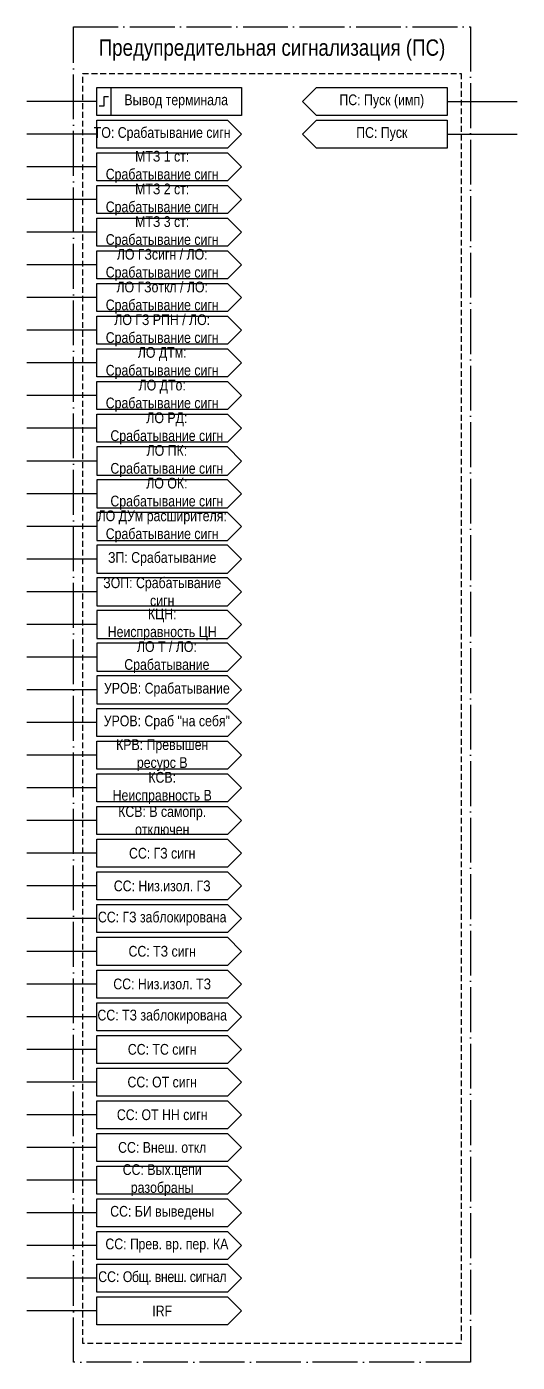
# Model space of a CAD drawing. Header units: millimetres. Extents: x 0 to 547, y 1 to 469.
# Drawn here: x 442 to 547, y 127 to 413 of the extents above; entities that cross this region are included whole.
import ezdxf

# ---------------------------------------------------------------- set-up
doc = ezdxf.new("R2010")
doc.units = ezdxf.units.MM
doc.linetypes.add('ACAD_ISO04W100', pattern=[30, 24, -3, 0, -3])
doc.linetypes.add('штриховая2', pattern=[0.375, 0.25, -0.125])
doc.layers.add('TEXT', color=7, linetype='Continuous', lineweight=25)
doc.styles.add('2.5_Gost_RD', font='ARIALN.TTF', dxfattribs={"height": 2.5})
doc.styles.add('3.5_Gost_RD', font='ARIALN.TTF', dxfattribs={"height": 3.5})

msp = doc.modelspace()

# ---------------------------------------------------------------- linework, layer by layer
at = {"ltscale": 100}
for p, q in [((457, 397), (442, 397)), ((532, 397), (547, 397)), ((457, 390), (442, 390)), ((532, 390), (547, 390)), ((457, 383), (442, 383)), ((457, 376), (442, 376)), ((457, 369), (442, 369)), ((457, 362), (442, 362)), ((457, 355), (442, 355)), ((457, 348), (442, 348)), ((457, 341), (442, 341)), ((457, 334), (442, 334)), ((457, 327), (442, 327)), ((457, 320), (442, 320)), ((457, 313), (442, 313)), ((457, 306), (442, 306)), ((457, 299), (442, 299)), ((457, 292), (442, 292)), ((457, 285), (442, 285)), ((457, 278), (442, 278)), ((457, 271), (442, 271)), ((457, 264), (442, 264)), ((457, 257), (442, 257)), ((457, 250), (442, 250)), ((457, 243), (442, 243)), ((457, 236), (442, 236)), ((457, 229), (442, 229)), ((457, 222), (442, 222)), ((457, 215), (442, 215)), ((457, 208), (442, 208)), ((457, 201), (442, 201)), ((457, 194), (442, 194)), ((457, 187), (442, 187)), ((457, 180), (442, 180)), ((457, 173), (442, 173)), ((457, 166), (442, 166)), ((457, 159), (442, 159)), ((457, 152), (442, 152)), ((457, 145), (442, 145)), ((457, 138), (442, 138))]:
    msp.add_line(p, q, dxfattribs=at)
at = {"color": 251, "linetype": 'ACAD_ISO04W100', "lineweight": 30, "ltscale": 0.4, "true_color": 0x58595b}
msp.add_lwpolyline([(452, 413), (537, 413), (537, 127), (452, 127)], close=True, dxfattribs=at)
at = {"linetype": 'штриховая2', "ltscale": 5}
msp.add_lwpolyline([(454, 403), (535, 403), (535, 131), (454, 131)], close=True, dxfattribs=at)
at = {"ltscale": 100}
for points in [[(457, 400), (460, 400), (460, 394), (457, 394)], [(457, 400), (488, 400), (488, 394), (457, 394)]]:
    msp.add_lwpolyline(points, close=True, dxfattribs=at)
at = {"lineweight": 30, "ltscale": 100}
msp.add_lwpolyline([(459.5, 398), (458.5, 398), (458.5, 396), (457.5, 396)], dxfattribs=at)
at = {"ltscale": 100}
for points in [[(501, 397), (504, 400), (532, 400), (532, 394), (504, 394), (501, 397)], [(457, 393), (485, 393), (488, 390), (485, 387), (457, 387), (457, 393)], [(501, 390), (504, 393), (532, 393), (532, 387), (504, 387), (501, 390)], [(457, 386), (485, 386), (488, 383), (485, 380), (457, 380), (457, 386)], [(457, 379), (485, 379), (488, 376), (485, 373), (457, 373), (457, 379)], [(457, 372), (485, 372), (488, 369), (485, 366), (457, 366), (457, 372)], [(457, 365), (485, 365), (488, 362), (485, 359), (457, 359), (457, 365)], [(457, 358), (485, 358), (488, 355), (485, 352), (457, 352), (457, 358)], [(457, 351), (485, 351), (488, 348), (485, 345), (457, 345), (457, 351)], [(457, 344), (485, 344), (488, 341), (485, 338), (457, 338), (457, 344)], [(457, 337), (485, 337), (488, 334), (485, 331), (457, 331), (457, 337)], [(457, 330), (485, 330), (488, 327), (485, 324), (457, 324), (457, 330)], [(488, 320), (485, 323), (457, 323), (457, 317), (485, 317), (488, 320)], [(488, 313), (485, 316), (457, 316), (457, 310), (485, 310), (488, 313)], [(488, 306), (485, 309), (457, 309), (457, 303), (485, 303), (488, 306)], [(488, 299), (485, 302), (457, 302), (457, 296), (485, 296), (488, 299)], [(488, 292), (485, 295), (457, 295), (457, 289), (485, 289), (488, 292)], [(488, 285), (485, 288), (457, 288), (457, 282), (485, 282), (488, 285)], [(488, 278), (485, 281), (457, 281), (457, 275), (485, 275), (488, 278)], [(488, 271), (485, 274), (457, 274), (457, 268), (485, 268), (488, 271)], [(457, 267), (485, 267), (488, 264), (485, 261), (457, 261), (457, 267)], [(457, 260), (485, 260), (488, 257), (485, 254), (457, 254), (457, 260)], [(457, 253), (485, 253), (488, 250), (485, 247), (457, 247), (457, 253)], [(457, 246), (485, 246), (488, 243), (485, 240), (457, 240), (457, 246)], [(457, 239), (485, 239), (488, 236), (485, 233), (457, 233), (457, 239)], [(457, 232), (485, 232), (488, 229), (485, 226), (457, 226), (457, 232)], [(457, 225), (485, 225), (488, 222), (485, 219), (457, 219), (457, 225)], [(457, 218), (485, 218), (488, 215), (485, 212), (457, 212), (457, 218)], [(457, 211), (485, 211), (488, 208), (485, 205), (457, 205), (457, 211)], [(457, 204), (485, 204), (488, 201), (485, 198), (457, 198), (457, 204)], [(457, 197), (485, 197), (488, 194), (485, 191), (457, 191), (457, 197)], [(457, 190), (485, 190), (488, 187), (485, 184), (457, 184), (457, 190)], [(457, 183), (485, 183), (488, 180), (485, 177), (457, 177), (457, 183)], [(457, 176), (485, 176), (488, 173), (485, 170), (457, 170), (457, 176)], [(457, 169), (485, 169), (488, 166), (485, 163), (457, 163), (457, 169)], [(457, 162), (485, 162), (488, 159), (485, 156), (457, 156), (457, 162)], [(457, 155), (485, 155), (488, 152), (485, 149), (457, 149), (457, 155)], [(457, 148), (485, 148), (488, 145), (485, 142), (457, 142), (457, 148)], [(457, 141), (485, 141), (488, 138), (485, 135), (457, 135), (457, 141)]]:
    msp.add_lwpolyline(points, dxfattribs=at)

# ---------------------------------------------------------------- texts
at = {"color": 30, "ltscale": 100, "true_color": 0xef8637, "insert": (494.5, 408), "char_height": 3.5, "width": 85, "attachment_point": 5, "style": '3.5_Gost_RD'}
msp.add_mtext('Предупредительная сигнализация (ПС)', dxfattribs=at)
at = {"ltscale": 100, "char_height": 2.3, "attachment_point": 5, "style": '2.5_Gost_RD'}
for s, insert, width in [('МТЗ 1 ст: Срабатывание сигн', (471, 383), 27), ('МТЗ 2 ст: Срабатывание сигн', (471, 376), 27), ('МТЗ 3 ст: Срабатывание сигн', (471, 369), 27), ('ЛО ГЗсигн / ЛО: Срабатывание сигн', (471, 362), 28), ('ЛО ГЗоткл / ЛО: Срабатывание сигн', (471, 355), 28), ('ЛО ГЗ РПН / ЛО: Срабатывание сигн', (471, 348), 28), ('ЛО ДТм: Срабатывание сигн', (471, 341), 28), ('ЛО ДТо: Срабатывание сигн', (471, 334), 28), ('ЛО РД: Срабатывание сигн', (472, 327), 26.9935), ('ЛО ПК: Срабатывание сигн', (472, 320), 26.3225), ('ЛО ОК: Срабатывание сигн', (472, 313), 26.3224), ('ЛО ДУм расширителя: Срабатывание сигн', (471, 306), 28), ('КЦН: \\PНеисправность ЦН', (471, 285), 28), ('СС: ГЗ сигн', (471, 236), 28), ('СС: Низ.изол. ГЗ', (471, 229), 28), ('СС: ТЗ сигн', (471, 215), 28), ('СС: Низ.изол. ТЗ', (471, 208), 28), ('СС: ТС сигн', (471, 194), 28), ('СС: ОТ сигн', (471, 187), 28), ('СС: ОТ НН сигн', (471, 180), 28), ('СС: Внеш. откл', (471, 173), 28), ('СС: Вых.цепи разобраны', (471, 166), 28), ('СС: БИ выведены', (471, 159), 28)]:
    msp.add_mtext(s, dxfattribs=dict(at, insert=insert, width=width))
at = {"color": 0, "ltscale": 100, "char_height": 2.3, "width": 28, "attachment_point": 5, "style": '2.5_Gost_RD'}
for s, insert in [('{\\C256;УРОВ: Срабатывание}', (472, 271)), ('{\\C256;УРОВ: Сраб "на себя"}', (472, 264))]:
    msp.add_mtext(s, dxfattribs=dict(at, insert=insert))
at = {"layer": 'TEXT', "ltscale": 100, "char_height": 2.3, "width": 28, "attachment_point": 5, "style": '2.5_Gost_RD'}
for s, insert in [('Вывод терминала', (474, 397)), ('ПС: Пуск (имп)', (518, 397)), ('ПС: Пуск', (518, 390)), ('ЛО Т / ЛО: Срабатывание', (472, 278)), ('СС: {\\T0.95;Общ. внеш. сигнал}', (471, 145))]:
    msp.add_mtext(s, dxfattribs=dict(at, insert=insert))
at = {"layer": 'TEXT', "color": 0, "ltscale": 100, "char_height": 2.3, "width": 28, "attachment_point": 5, "style": '2.5_Gost_RD'}
for s, insert in [('{\\C256;ТО: Срабатывание сигн}', (471, 390)), ('{\\C256;ЗП: Срабатывание}', (471, 299)), ('{\\C256;ЗОП: Срабатывание сигн}', (471, 292)), ('{\\C256;КРВ: Превышен ресурс В}', (471, 257)), ('{\\C256;КСВ: \\PНеисправность В}', (471, 250)), ('{\\C256;КСВ: В самопр. отключен}', (471, 243)), ('{\\C256;СС: ГЗ заблокирована}', (471, 222)), ('{\\C256;СС: ТЗ заблокирована}', (471, 201)), ('{\\C256;СС: \\T0.95;П\\T1;рев. вр. пер. КА}', (472, 152)), ('{\\C256;IRF}', (471, 138))]:
    msp.add_mtext(s, dxfattribs=dict(at, insert=insert))

doc.saveas('drawing.dxf')
